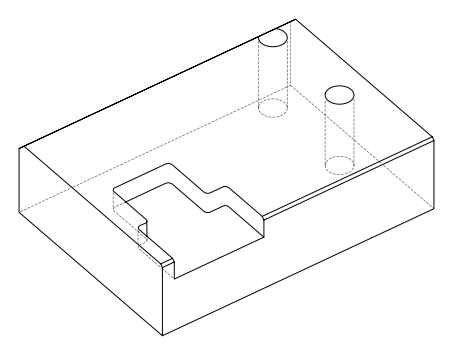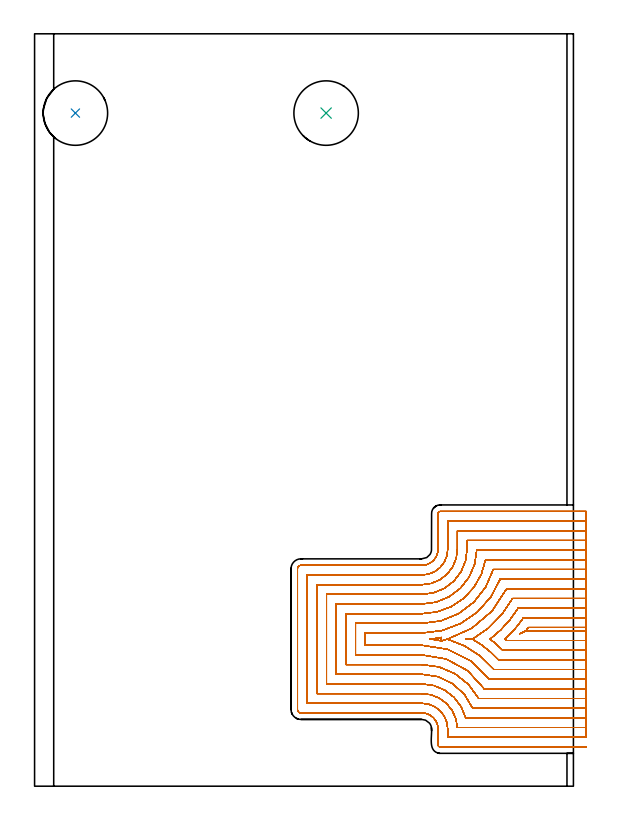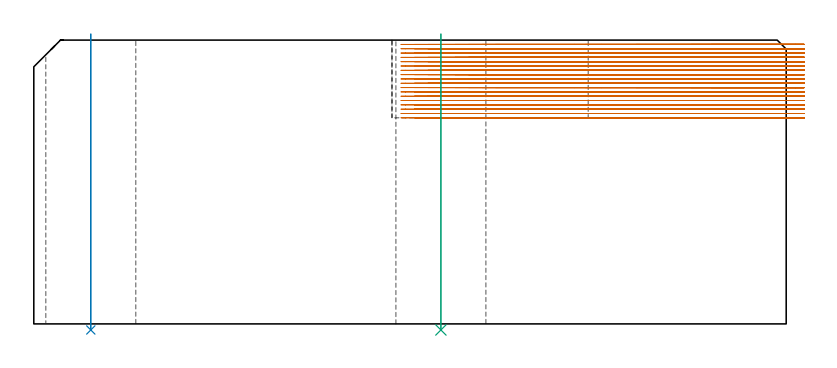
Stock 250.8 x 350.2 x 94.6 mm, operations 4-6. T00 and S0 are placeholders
(PLAN: 6 operations, 2 tool changes, 171.7 min)
(1 AREA_MILL | FG_CHAMFER_SURFACE | UGT0205_001 | 0.38 min | 79 mm3)
(2 AREA_MILL_1 | FG_CHAMFER_SURFACE_1 | UGT0205_001 | 3.65 min | 998 mm3)
(3 AREA_MILL_2 | FG_CHAMFER_SURFACE_2 | UGT0205_001 | 11.25 min | 13883 mm3)
(4 MILL_OPEN_POCKET | POCKET_OPEN | NXT0201_008 | Follow Part, ap 1.5, ae 75% | 155.68 min | 324016 mm3)
(5 INDEXABLE_INSERT_DRILL_THROUGH_HOLE_FROM_SOLID | STEP1HOLE | NXT0302_031 | 0.4 min | 66669 mm3)
(6 INDEXABLE_INSERT_DRILL_THROUGH_HOLE_FROM_SOLID_1 | STEP1HOLE_1 | NXT0302_031 | 0.4 min | 66828 mm3)
(TOOL UGT0205_001 | Chamfer Mill 20 x 3 x 45 deg. | D20 FL50 Z2)
(TOOL NXT0201_008 | ENDMILL 6mm [2P460-0600-NA 1630] | D6 FL26 Z6)
(TOOL NXT0302_031 | Index. Insert Drill 30mm [880-D3000L32-05] | D30 PA176 FL150 Z2)
(OP 4 MILL_OPEN_POCKET)
G17 G21 G94 G90
T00 M6
G54
G17 G0 G90 X256.8 Y73.9 S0 M3
G43 Z104.6 H1
Z93.161
G94 G1 X253.8 F250.
X229.871 F500.
G2 X228.655 Y72.3 R61.5
G1 X225.786 Y70.946
X228.655 Y72.3
X253.8
X256.8 F250.
Y78.4
X253.8
X227.538 F500.
G2 X218.999 Y68.45 R57.
X219.69 Y67.8 R57.
G1 X253.8
X256.8 F250.
Y82.9
X253.8
X225.083 F500.
G2 X211.999 Y68.45 R52.5
X217.841 Y63.3 R52.5
G1 X253.8
X256.8 F250.
Y87.4
X253.8
X222.485 F500.
G2 X203.807 Y68.45 R48.
G1 X200.728
X203.807
G2 X215.897 Y58.8 R48.
G1 X253.8
X256.8 F250.
Y91.9
X253.8
X219.717 F500.
G2 X192.167 Y68.45 R43.5
G1 X189.282 Y67.628
G3 X183.846 Y68.45 R42.
X189.282 Y69.272 R42.
X189.282 Y67.628 R3.
G1 X192.167 Y68.45
G2 X213.84 Y54.3 R43.5
G1 X253.8
X256.8 F250.
Y96.4
X253.8
X216.739 F500.
G2 X180.3 Y71.3 R39.
G1 X153.9
Y65.6
X180.3
G2 X211.649 Y49.8 R39.
G1 X253.8
X256.8 F250.
Y100.9
X253.8
X213.495 F500.
G2 X180.3 Y75.8 R34.5
G1 X149.4
Y61.1
X180.3
G2 X209.292 Y45.3 R34.5
G1 X253.8
X256.8 F250.
Y105.4
X253.8
X209.897 F500.
G2 X180.3 Y80.3 R30.
G1 X144.9
Y56.6
X180.3
G2 X206.727 Y40.8 R30.
G1 X253.8
X256.8 F250.
Y109.9
X253.8
X205.797 F500.
G2 X180.3 Y84.8 R25.5
G1 X140.4
Y52.1
X180.3
G2 X203.883 Y36.3 R25.5
G1 X253.8
X256.8 F250.
Y114.4
X253.8
X201.3 F500.
Y110.3
G2 X180.3 Y89.3 R21.
G1 X135.9
Y47.6
X180.3
G2 X200.646 Y31.8 R21.
G1 X253.8
X256.8 F250.
Y118.9
X253.8
X196.8 F500.
Y110.3
G2 X180.3 Y93.8 R16.5
G1 X131.4
Y43.1
X180.3
G2 X196.785 Y27.3 R16.5
G1 X253.8
X256.8 F250.
Y123.4
X253.8
X192.3 F500.
Y110.3
G2 X180.3 Y98.3 R12.
G1 X126.9
Y38.6
X180.3
G2 X192.3 Y26.6 R12.
G1 Y22.8
X253.8
X256.8 F250.
Y127.9
X253.8
X188.7 F500.
G3 X187.8 Y127. R0.9
G1 Y110.3
G2 X180.3 Y102.8 R7.5
G1 X123.9
G3 X122.4 Y101.3 R1.5
G1 Y35.6
G3 X123.9 Y34.1 R1.5
G1 X180.3
G2 X187.8 Y26.6 R7.5
G1 Y19.2
G3 X188.7 Y18.3 R0.9
G1 X253.8
X256.8 F250.
G0 Y73.9 Z91.722
G1 X253.8
X229.871 F500.
G2 X228.655 Y72.3 R61.5
G1 X225.786 Y70.946
X228.655 Y72.3
X253.8
X256.8 F250.
Y78.4
X253.8
X227.538 F500.
G2 X218.999 Y68.45 R57.
X219.69 Y67.8 R57.
G1 X253.8
X256.8 F250.
Y82.9
X253.8
X225.083 F500.
G2 X211.999 Y68.45 R52.5
X217.841 Y63.3 R52.5
G1 X253.8
X256.8 F250.
Y87.4
X253.8
X222.485 F500.
G2 X203.807 Y68.45 R48.
G1 X200.728
X203.807
G2 X215.897 Y58.8 R48.
G1 X253.8
X256.8 F250.
Y91.9
X253.8
X219.717 F500.
G2 X192.167 Y68.45 R43.5
G1 X189.282 Y67.628
G3 X183.846 Y68.45 R42.
X189.282 Y69.272 R42.
X189.282 Y67.628 R3.
G1 X192.167 Y68.45
G2 X213.84 Y54.3 R43.5
G1 X253.8
X256.8 F250.
Y96.4
X253.8
X216.739 F500.
G2 X180.3 Y71.3 R39.
G1 X153.9
Y65.6
X180.3
G2 X211.649 Y49.8 R39.
G1 X253.8
X256.8 F250.
Y100.9
X253.8
X213.495 F500.
G2 X180.3 Y75.8 R34.5
G1 X149.4
Y61.1
X180.3
G2 X209.292 Y45.3 R34.5
G1 X253.8
X256.8 F250.
Y105.4
X253.8
X209.897 F500.
G2 X180.3 Y80.3 R30.
G1 X144.9
Y56.6
X180.3
G2 X206.727 Y40.8 R30.
G1 X253.8
X256.8 F250.
Y109.9
X253.8
X205.797 F500.
G2 X180.3 Y84.8 R25.5
G1 X140.4
Y52.1
X180.3
G2 X203.883 Y36.3 R25.5
G1 X253.8
X256.8 F250.
Y114.4
X253.8
X201.3 F500.
Y110.3
G2 X180.3 Y89.3 R21.
G1 X135.9
Y47.6
X180.3
G2 X200.646 Y31.8 R21.
G1 X253.8
X256.8 F250.
Y118.9
X253.8
X196.8 F500.
Y110.3
G2 X180.3 Y93.8 R16.5
G1 X131.4
Y43.1
X180.3
G2 X196.785 Y27.3 R16.5
G1 X253.8
X256.8 F250.
Y123.4
X253.8
X192.3 F500.
Y110.3
G2 X180.3 Y98.3 R12.
G1 X126.9
Y38.6
X180.3
G2 X192.3 Y26.6 R12.
G1 Y22.8
X253.8
X256.8 F250.
Y127.9
X253.8
X188.7 F500.
G3 X187.8 Y127. R0.9
G1 Y110.3
G2 X180.3 Y102.8 R7.5
G1 X123.9
G3 X122.4 Y101.3 R1.5
G1 Y35.6
G3 X123.9 Y34.1 R1.5
G1 X180.3
G2 X187.8 Y26.6 R7.5
G1 Y19.2
G3 X188.7 Y18.3 R0.9
G1 X253.8
X256.8 F250.
G0 Y73.9 Z90.283
G1 X253.8
X229.871 F500.
G2 X228.655 Y72.3 R61.5
G1 X225.786 Y70.946
X228.655 Y72.3
X253.8
X256.8 F250.
Y78.4
X253.8
X227.538 F500.
G2 X218.999 Y68.45 R57.
X219.69 Y67.8 R57.
G1 X253.8
X256.8 F250.
Y82.9
X253.8
X225.083 F500.
G2 X211.999 Y68.45 R52.5
X217.841 Y63.3 R52.5
G1 X253.8
X256.8 F250.
Y87.4
X253.8
X222.485 F500.
G2 X203.807 Y68.45 R48.
G1 X200.728
X203.807
G2 X215.897 Y58.8 R48.
G1 X253.8
X256.8 F250.
Y91.9
X253.8
X219.717 F500.
G2 X192.167 Y68.45 R43.5
G1 X189.282 Y67.628
G3 X183.846 Y68.45 R42.
X189.282 Y69.272 R42.
X189.282 Y67.628 R3.
G1 X192.167 Y68.45
G2 X213.84 Y54.3 R43.5
G1 X253.8
X256.8 F250.
Y96.4
X253.8
X216.739 F500.
G2 X180.3 Y71.3 R39.
G1 X153.9
Y65.6
X180.3
G2 X211.649 Y49.8 R39.
G1 X253.8
X256.8 F250.
Y100.9
X253.8
X213.495 F500.
G2 X180.3 Y75.8 R34.5
G1 X149.4
Y61.1
X180.3
G2 X209.292 Y45.3 R34.5
G1 X253.8
X256.8 F250.
Y105.4
X253.8
X209.897 F500.
G2 X180.3 Y80.3 R30.
G1 X144.9
Y56.6
X180.3
G2 X206.727 Y40.8 R30.
G1 X253.8
X256.8 F250.
Y109.9
X253.8
X205.797 F500.
G2 X180.3 Y84.8 R25.5
G1 X140.4
Y52.1
X180.3
G2 X203.883 Y36.3 R25.5
G1 X253.8
X256.8 F250.
Y114.4
X253.8
X201.3 F500.
Y110.3
G2 X180.3 Y89.3 R21.
G1 X135.9
Y47.6
X180.3
G2 X200.646 Y31.8 R21.
G1 X253.8
X256.8 F250.
Y118.9
X253.8
X196.8 F500.
Y110.3
G2 X180.3 Y93.8 R16.5
G1 X131.4
Y43.1
X180.3
G2 X196.785 Y27.3 R16.5
G1 X253.8
X256.8 F250.
Y123.4
X253.8
X192.3 F500.
Y110.3
G2 X180.3 Y98.3 R12.
G1 X126.9
Y38.6
X180.3
G2 X192.3 Y26.6 R12.
G1 Y22.8
X253.8
X256.8 F250.
Y127.9
X253.8
X188.7 F500.
G3 X187.8 Y127. R0.9
G1 Y110.3
G2 X180.3 Y102.8 R7.5
G1 X123.9
G3 X122.4 Y101.3 R1.5
G1 Y35.6
G3 X123.9 Y34.1 R1.5
G1 X180.3
G2 X187.8 Y26.6 R7.5
G1 Y19.2
G3 X188.7 Y18.3 R0.9
G1 X253.8
X256.8 F250.
G0 Y73.9 Z88.844
G1 X253.8
X229.871 F500.
G2 X228.655 Y72.3 R61.5
G1 X225.786 Y70.946
X228.655 Y72.3
X253.8
X256.8 F250.
Y78.4
X253.8
X227.538 F500.
G2 X218.999 Y68.45 R57.
X219.69 Y67.8 R57.
G1 X253.8
X256.8 F250.
Y82.9
X253.8
X225.083 F500.
G2 X211.999 Y68.45 R52.5
X217.841 Y63.3 R52.5
G1 X253.8
X256.8 F250.
Y87.4
X253.8
X222.485 F500.
G2 X203.807 Y68.45 R48.
G1 X200.728
X203.807
G2 X215.897 Y58.8 R48.
G1 X253.8
X256.8 F250.
Y91.9
X253.8
X219.717 F500.
G2 X192.167 Y68.45 R43.5
G1 X189.282 Y67.628
G3 X183.846 Y68.45 R42.
X189.282 Y69.272 R42.
X189.282 Y67.628 R3.
G1 X192.167 Y68.45
G2 X213.84 Y54.3 R43.5
G1 X253.8
X256.8 F250.
Y96.4
X253.8
X216.739 F500.
G2 X180.3 Y71.3 R39.
G1 X153.9
Y65.6
X180.3
G2 X211.649 Y49.8 R39.
G1 X253.8
X256.8 F250.
Y100.9
X253.8
X213.495 F500.
G2 X180.3 Y75.8 R34.5
G1 X149.4
Y61.1
X180.3
G2 X209.292 Y45.3 R34.5
G1 X253.8
X256.8 F250.
Y105.4
X253.8
X209.897 F500.
G2 X180.3 Y80.3 R30.
G1 X144.9
Y56.6
X180.3
G2 X206.727 Y40.8 R30.
G1 X253.8
X256.8 F250.
Y109.9
X253.8
X205.797 F500.
G2 X180.3 Y84.8 R25.5
G1 X140.4
Y52.1
X180.3
G2 X203.883 Y36.3 R25.5
G1 X253.8
X256.8 F250.
Y114.4
X253.8
X201.3 F500.
Y110.3
G2 X180.3 Y89.3 R21.
G1 X135.9
Y47.6
X180.3
G2 X200.646 Y31.8 R21.
G1 X253.8
X256.8 F250.
Y118.9
X253.8
X196.8 F500.
Y110.3
G2 X180.3 Y93.8 R16.5
G1 X131.4
Y43.1
X180.3
G2 X196.785 Y27.3 R16.5
G1 X253.8
X256.8 F250.
Y123.4
X253.8
X192.3 F500.
Y110.3
G2 X180.3 Y98.3 R12.
G1 X126.9
Y38.6
X180.3
G2 X192.3 Y26.6 R12.
G1 Y22.8
X253.8
X256.8 F250.
Y127.9
X253.8
X188.7 F500.
G3 X187.8 Y127. R0.9
G1 Y110.3
G2 X180.3 Y102.8 R7.5
G1 X123.9
G3 X122.4 Y101.3 R1.5
G1 Y35.6
G3 X123.9 Y34.1 R1.5
G1 X180.3
G2 X187.8 Y26.6 R7.5
G1 Y19.2
G3 X188.7 Y18.3 R0.9
G1 X253.8
X256.8 F250.
G0 Y73.9 Z87.405
G1 X253.8
X229.871 F500.
G2 X228.655 Y72.3 R61.5
G1 X225.786 Y70.946
X228.655 Y72.3
X253.8
X256.8 F250.
Y78.4
X253.8
X227.538 F500.
G2 X218.999 Y68.45 R57.
X219.69 Y67.8 R57.
G1 X253.8
X256.8 F250.
Y82.9
X253.8
X225.083 F500.
G2 X211.999 Y68.45 R52.5
X217.841 Y63.3 R52.5
G1 X253.8
X256.8 F250.
Y87.4
X253.8
X222.485 F500.
G2 X203.807 Y68.45 R48.
G1 X200.728
X203.807
G2 X215.897 Y58.8 R48.
G1 X253.8
X256.8 F250.
Y91.9
X253.8
X219.717 F500.
G2 X192.167 Y68.45 R43.5
G1 X189.282 Y67.628
G3 X183.846 Y68.45 R42.
X189.282 Y69.272 R42.
X189.282 Y67.628 R3.
G1 X192.167 Y68.45
G2 X213.84 Y54.3 R43.5
G1 X253.8
X256.8 F250.
Y96.4
X253.8
X216.739 F500.
G2 X180.3 Y71.3 R39.
G1 X153.9
Y65.6
X180.3
G2 X211.649 Y49.8 R39.
G1 X253.8
X256.8 F250.
Y100.9
X253.8
X213.495 F500.
G2 X180.3 Y75.8 R34.5
G1 X149.4
Y61.1
X180.3
G2 X209.292 Y45.3 R34.5
G1 X253.8
X256.8 F250.
Y105.4
X253.8
X209.897 F500.
G2 X180.3 Y80.3 R30.
G1 X144.9
Y56.6
X180.3
G2 X206.727 Y40.8 R30.
G1 X253.8
X256.8 F250.
Y109.9
X253.8
X205.797 F500.
G2 X180.3 Y84.8 R25.5
G1 X140.4
Y52.1
X180.3
G2 X203.883 Y36.3 R25.5
G1 X253.8
X256.8 F250.
Y114.4
X253.8
X201.3 F500.
Y110.3
G2 X180.3 Y89.3 R21.
G1 X135.9
Y47.6
X180.3
G2 X200.646 Y31.8 R21.
G1 X253.8
X256.8 F250.
Y118.9
X253.8
X196.8 F500.
Y110.3
G2 X180.3 Y93.8 R16.5
G1 X131.4
Y43.1
X180.3
G2 X196.785 Y27.3 R16.5
G1 X253.8
X256.8 F250.
Y123.4
X253.8
X192.3 F500.
Y110.3
G2 X180.3 Y98.3 R12.
G1 X126.9
Y38.6
X180.3
G2 X192.3 Y26.6 R12.
G1 Y22.8
X253.8
X256.8 F250.
Y127.9
X253.8
X188.7 F500.
G3 X187.8 Y127. R0.9
G1 Y110.3
G2 X180.3 Y102.8 R7.5
G1 X123.9
G3 X122.4 Y101.3 R1.5
G1 Y35.6
G3 X123.9 Y34.1 R1.5
G1 X180.3
G2 X187.8 Y26.6 R7.5
G1 Y19.2
G3 X188.7 Y18.3 R0.9
G1 X253.8
X256.8 F250.
G0 Y73.9 Z85.967
G1 X253.8
X229.871 F500.
G2 X228.655 Y72.3 R61.5
G1 X225.786 Y70.946
X228.655 Y72.3
X253.8
X256.8 F250.
Y78.4
X253.8
X227.538 F500.
G2 X218.999 Y68.45 R57.
X219.69 Y67.8 R57.
G1 X253.8
X256.8 F250.
Y82.9
X253.8
X225.083 F500.
G2 X211.999 Y68.45 R52.5
X217.841 Y63.3 R52.5
G1 X253.8
X256.8 F250.
Y87.4
X253.8
X222.485 F500.
G2 X203.807 Y68.45 R48.
G1 X200.728
X203.807
G2 X215.897 Y58.8 R48.
G1 X253.8
X256.8 F250.
Y91.9
X253.8
X219.717 F500.
G2 X192.167 Y68.45 R43.5
G1 X189.282 Y67.628
G3 X183.846 Y68.45 R42.
X189.282 Y69.272 R42.
X189.282 Y67.628 R3.
G1 X192.167 Y68.45
G2 X213.84 Y54.3 R43.5
G1 X253.8
X256.8 F250.
Y96.4
X253.8
X216.739 F500.
G2 X180.3 Y71.3 R39.
G1 X153.9
Y65.6
X180.3
G2 X211.649 Y49.8 R39.
G1 X253.8
X256.8 F250.
Y100.9
X253.8
X213.495 F500.
G2 X180.3 Y75.8 R34.5
G1 X149.4
Y61.1
X180.3
G2 X209.292 Y45.3 R34.5
G1 X253.8
X256.8 F250.
Y105.4
X253.8
X209.897 F500.
G2 X180.3 Y80.3 R30.
G1 X144.9
Y56.6
X180.3
G2 X206.727 Y40.8 R30.
G1 X253.8
X256.8 F250.
Y109.9
X253.8
X205.797 F500.
G2 X180.3 Y84.8 R25.5
G1 X140.4
Y52.1
X180.3
G2 X203.883 Y36.3 R25.5
G1 X253.8
X256.8 F250.
Y114.4
X253.8
X201.3 F500.
Y110.3
G2 X180.3 Y89.3 R21.
G1 X135.9
Y47.6
X180.3
G2 X200.646 Y31.8 R21.
G1 X253.8
X256.8 F250.
Y118.9
X253.8
X196.8 F500.
Y110.3
G2 X180.3 Y93.8 R16.5
G1 X131.4
Y43.1
X180.3
G2 X196.785 Y27.3 R16.5
G1 X253.8
X256.8 F250.
Y123.4
X253.8
X192.3 F500.
Y110.3
G2 X180.3 Y98.3 R12.
G1 X126.9
Y38.6
X180.3
G2 X192.3 Y26.6 R12.
G1 Y22.8
X253.8
X256.8 F250.
Y127.9
X253.8
X188.7 F500.
G3 X187.8 Y127. R0.9
G1 Y110.3
G2 X180.3 Y102.8 R7.5
G1 X123.9
G3 X122.4 Y101.3 R1.5
G1 Y35.6
G3 X123.9 Y34.1 R1.5
G1 X180.3
G2 X187.8 Y26.6 R7.5
G1 Y19.2
G3 X188.7 Y18.3 R0.9
G1 X253.8
X256.8 F250.
G0 Y73.9 Z84.528
G1 X253.8
X229.871 F500.
G2 X228.655 Y72.3 R61.5
G1 X225.786 Y70.946
X228.655 Y72.3
X253.8
X256.8 F250.
Y78.4
X253.8
X227.538 F500.
G2 X218.999 Y68.45 R57.
X219.69 Y67.8 R57.
G1 X253.8
X256.8 F250.
Y82.9
X253.8
X225.083 F500.
G2 X211.999 Y68.45 R52.5
X217.841 Y63.3 R52.5
G1 X253.8
X256.8 F250.
Y87.4
X253.8
X222.485 F500.
G2 X203.807 Y68.45 R48.
G1 X200.728
X203.807
G2 X215.897 Y58.8 R48.
G1 X253.8
X256.8 F250.
Y91.9
X253.8
X219.717 F500.
G2 X192.167 Y68.45 R43.5
G1 X189.282 Y67.628
G3 X183.846 Y68.45 R42.
X189.282 Y69.272 R42.
X189.282 Y67.628 R3.
G1 X192.167 Y68.45
G2 X213.84 Y54.3 R43.5
G1 X253.8
X256.8 F250.
Y96.4
X253.8
X216.739 F500.
G2 X180.3 Y71.3 R39.
G1 X153.9
Y65.6
X180.3
G2 X211.649 Y49.8 R39.
G1 X253.8
X256.8 F250.
Y100.9
X253.8
X213.495 F500.
G2 X180.3 Y75.8 R34.5
G1 X149.4
Y61.1
X180.3
G2 X209.292 Y45.3 R34.5
G1 X253.8
X256.8 F250.
Y105.4
X253.8
X209.897 F500.
G2 X180.3 Y80.3 R30.
G1 X144.9
Y56.6
X180.3
G2 X206.727 Y40.8 R30.
G1 X253.8
X256.8 F250.
Y109.9
X253.8
X205.797 F500.
G2 X180.3 Y84.8 R25.5
G1 X140.4
Y52.1
X180.3
G2 X203.883 Y36.3 R25.5
G1 X253.8
X256.8 F250.
Y114.4
X253.8
X201.3 F500.
Y110.3
G2 X180.3 Y89.3 R21.
G1 X135.9
Y47.6
X180.3
G2 X200.646 Y31.8 R21.
G1 X253.8
X256.8 F250.
Y118.9
X253.8
X196.8 F500.
Y110.3
G2 X180.3 Y93.8 R16.5
G1 X131.4
Y43.1
X180.3
G2 X196.785 Y27.3 R16.5
G1 X253.8
X256.8 F250.
Y123.4
X253.8
X192.3 F500.
Y110.3
G2 X180.3 Y98.3 R12.
G1 X126.9
Y38.6
X180.3
G2 X192.3 Y26.6 R12.
G1 Y22.8
X253.8
X256.8 F250.
Y127.9
X253.8
X188.7 F500.
G3 X187.8 Y127. R0.9
G1 Y110.3
G2 X180.3 Y102.8 R7.5
G1 X123.9
G3 X122.4 Y101.3 R1.5
G1 Y35.6
G3 X123.9 Y34.1 R1.5
G1 X180.3
G2 X187.8 Y26.6 R7.5
G1 Y19.2
G3 X188.7 Y18.3 R0.9
G1 X253.8
X256.8 F250.
G0 Y73.9 Z83.089
G1 X253.8
X229.871 F500.
G2 X228.655 Y72.3 R61.5
G1 X225.786 Y70.946
X228.655 Y72.3
X253.8
X256.8 F250.
Y78.4
X253.8
X227.538 F500.
G2 X218.999 Y68.45 R57.
X219.69 Y67.8 R57.
G1 X253.8
X256.8 F250.
Y82.9
X253.8
X225.083 F500.
G2 X211.999 Y68.45 R52.5
X217.841 Y63.3 R52.5
G1 X253.8
X256.8 F250.
Y87.4
X253.8
X222.485 F500.
G2 X203.807 Y68.45 R48.
G1 X200.728
X203.807
G2 X215.897 Y58.8 R48.
G1 X253.8
X256.8 F250.
Y91.9
X253.8
X219.717 F500.
G2 X192.167 Y68.45 R43.5
G1 X189.282 Y67.628
G3 X183.846 Y68.45 R42.
X189.282 Y69.272 R42.
X189.282 Y67.628 R3.
G1 X192.167 Y68.45
G2 X213.84 Y54.3 R43.5
G1 X253.8
X256.8 F250.
Y96.4
X253.8
X216.739 F500.
G2 X180.3 Y71.3 R39.
G1 X153.9
Y65.6
X180.3
G2 X211.649 Y49.8 R39.
G1 X253.8
X256.8 F250.
Y100.9
X253.8
X213.495 F500.
G2 X180.3 Y75.8 R34.5
G1 X149.4
Y61.1
X180.3
G2 X209.292 Y45.3 R34.5
G1 X253.8
X256.8 F250.
Y105.4
X253.8
X209.897 F500.
G2 X180.3 Y80.3 R30.
G1 X144.9
Y56.6
X180.3
G2 X206.727 Y40.8 R30.
G1 X253.8
X256.8 F250.
Y109.9
X253.8
X205.797 F500.
G2 X180.3 Y84.8 R25.5
G1 X140.4
Y52.1
X180.3
G2 X203.883 Y36.3 R25.5
G1 X253.8
X256.8 F250.
Y114.4
X253.8
X201.3 F500.
Y110.3
G2 X180.3 Y89.3 R21.
G1 X135.9
Y47.6
X180.3
G2 X200.646 Y31.8 R21.
G1 X253.8
X256.8 F250.
Y118.9
X253.8
X196.8 F500.
Y110.3
G2 X180.3 Y93.8 R16.5
G1 X131.4
Y43.1
X180.3
G2 X196.785 Y27.3 R16.5
G1 X253.8
X256.8 F250.
Y123.4
X253.8
X192.3 F500.
Y110.3
G2 X180.3 Y98.3 R12.
G1 X126.9
Y38.6
X180.3
G2 X192.3 Y26.6 R12.
G1 Y22.8
X253.8
X256.8 F250.
Y127.9
X253.8
X188.7 F500.
G3 X187.8 Y127. R0.9
G1 Y110.3
G2 X180.3 Y102.8 R7.5
G1 X123.9
G3 X122.4 Y101.3 R1.5
G1 Y35.6
G3 X123.9 Y34.1 R1.5
G1 X180.3
G2 X187.8 Y26.6 R7.5
G1 Y19.2
G3 X188.7 Y18.3 R0.9
G1 X253.8
X256.8 F250.
G0 Y73.9 Z81.65
G1 X253.8
X229.871 F500.
G2 X228.655 Y72.3 R61.5
G1 X225.786 Y70.946
X228.655 Y72.3
X253.8
X256.8 F250.
Y78.4
X253.8
X227.538 F500.
G2 X218.999 Y68.45 R57.
X219.69 Y67.8 R57.
G1 X253.8
X256.8 F250.
Y82.9
X253.8
X225.083 F500.
G2 X211.999 Y68.45 R52.5
X217.841 Y63.3 R52.5
G1 X253.8
X256.8 F250.
Y87.4
X253.8
X222.485 F500.
G2 X203.807 Y68.45 R48.
G1 X200.728
X203.807
G2 X215.897 Y58.8 R48.
G1 X253.8
X256.8 F250.
Y91.9
X253.8
X219.717 F500.
G2 X192.167 Y68.45 R43.5
G1 X189.282 Y67.628
G3 X183.846 Y68.45 R42.
X189.282 Y69.272 R42.
X189.282 Y67.628 R3.
G1 X192.167 Y68.45
G2 X213.84 Y54.3 R43.5
G1 X253.8
X256.8 F250.
Y96.4
X253.8
X216.739 F500.
G2 X180.3 Y71.3 R39.
G1 X153.9
Y65.6
X180.3
G2 X211.649 Y49.8 R39.
G1 X253.8
X256.8 F250.
Y100.9
X253.8
X213.495 F500.
G2 X180.3 Y75.8 R34.5
G1 X149.4
Y61.1
X180.3
G2 X209.292 Y45.3 R34.5
G1 X253.8
X256.8 F250.
Y105.4
X253.8
X209.897 F500.
G2 X180.3 Y80.3 R30.
G1 X144.9
Y56.6
X180.3
G2 X206.727 Y40.8 R30.
G1 X253.8
X256.8 F250.
Y109.9
X253.8
X205.797 F500.
G2 X180.3 Y84.8 R25.5
G1 X140.4
Y52.1
X180.3
G2 X203.883 Y36.3 R25.5
G1 X253.8
X256.8 F250.
Y114.4
X253.8
X201.3 F500.
Y110.3
G2 X180.3 Y89.3 R21.
G1 X135.9
Y47.6
X180.3
G2 X200.646 Y31.8 R21.
G1 X253.8
X256.8 F250.
Y118.9
X253.8
X196.8 F500.
Y110.3
G2 X180.3 Y93.8 R16.5
G1 X131.4
Y43.1
X180.3
G2 X196.785 Y27.3 R16.5
G1 X253.8
X256.8 F250.
Y123.4
X253.8
X192.3 F500.
Y110.3
G2 X180.3 Y98.3 R12.
G1 X126.9
Y38.6
X180.3
G2 X192.3 Y26.6 R12.
G1 Y22.8
X253.8
X256.8 F250.
Y127.9
X253.8
X188.7 F500.
G3 X187.8 Y127. R0.9
G1 Y110.3
G2 X180.3 Y102.8 R7.5
G1 X123.9
G3 X122.4 Y101.3 R1.5
G1 Y35.6
G3 X123.9 Y34.1 R1.5
G1 X180.3
G2 X187.8 Y26.6 R7.5
G1 Y19.2
G3 X188.7 Y18.3 R0.9
G1 X253.8
X256.8 F250.
G0 Y73.9 Z80.211
G1 X253.8
X229.871 F500.
G2 X228.655 Y72.3 R61.5
G1 X225.786 Y70.946
X228.655 Y72.3
X253.8
X256.8 F250.
Y78.4
X253.8
X227.538 F500.
G2 X218.999 Y68.45 R57.
X219.69 Y67.8 R57.
G1 X253.8
X256.8 F250.
Y82.9
X253.8
X225.083 F500.
G2 X211.999 Y68.45 R52.5
X217.841 Y63.3 R52.5
G1 X253.8
X256.8 F250.
Y87.4
X253.8
X222.485 F500.
G2 X203.807 Y68.45 R48.
G1 X200.728
X203.807
G2 X215.897 Y58.8 R48.
G1 X253.8
X256.8 F250.
Y91.9
X253.8
X219.717 F500.
G2 X192.167 Y68.45 R43.5
G1 X189.282 Y67.628
G3 X183.846 Y68.45 R42.
X189.282 Y69.272 R42.
X189.282 Y67.628 R3.
G1 X192.167 Y68.45
G2 X213.84 Y54.3 R43.5
G1 X253.8
X256.8 F250.
Y96.4
X253.8
X216.739 F500.
G2 X180.3 Y71.3 R39.
G1 X153.9
Y65.6
X180.3
G2 X211.649 Y49.8 R39.
G1 X253.8
X256.8 F250.
Y100.9
X253.8
X213.495 F500.
G2 X180.3 Y75.8 R34.5
G1 X149.4
Y61.1
X180.3
G2 X209.292 Y45.3 R34.5
G1 X253.8
X256.8 F250.
Y105.4
X253.8
X209.897 F500.
G2 X180.3 Y80.3 R30.
G1 X144.9
Y56.6
X180.3
G2 X206.727 Y40.8 R30.
G1 X253.8
X256.8 F250.
Y109.9
X253.8
X205.797 F500.
G2 X180.3 Y84.8 R25.5
G1 X140.4
Y52.1
X180.3
G2 X203.883 Y36.3 R25.5
G1 X253.8
X256.8 F250.
Y114.4
X253.8
X201.3 F500.
Y110.3
G2 X180.3 Y89.3 R21.
G1 X135.9
Y47.6
X180.3
G2 X200.646 Y31.8 R21.
G1 X253.8
X256.8 F250.
Y118.9
X253.8
X196.8 F500.
Y110.3
G2 X180.3 Y93.8 R16.5
G1 X131.4
Y43.1
X180.3
G2 X196.785 Y27.3 R16.5
G1 X253.8
X256.8 F250.
Y123.4
X253.8
X192.3 F500.
Y110.3
G2 X180.3 Y98.3 R12.
G1 X126.9
Y38.6
X180.3
G2 X192.3 Y26.6 R12.
G1 Y22.8
X253.8
X256.8 F250.
Y127.9
X253.8
X188.7 F500.
G3 X187.8 Y127. R0.9
G1 Y110.3
G2 X180.3 Y102.8 R7.5
G1 X123.9
G3 X122.4 Y101.3 R1.5
G1 Y35.6
G3 X123.9 Y34.1 R1.5
G1 X180.3
G2 X187.8 Y26.6 R7.5
G1 Y19.2
G3 X188.7 Y18.3 R0.9
G1 X253.8
X256.8 F250.
G0 Y73.9 Z78.772
G1 X253.8
X229.871 F500.
G2 X228.655 Y72.3 R61.5
G1 X225.786 Y70.946
X228.655 Y72.3
X253.8
X256.8 F250.
Y78.4
X253.8
X227.538 F500.
G2 X218.999 Y68.45 R57.
X219.69 Y67.8 R57.
G1 X253.8
X256.8 F250.
Y82.9
X253.8
X225.083 F500.
G2 X211.999 Y68.45 R52.5
X217.841 Y63.3 R52.5
G1 X253.8
X256.8 F250.
Y87.4
X253.8
X222.485 F500.
G2 X203.807 Y68.45 R48.
G1 X200.728
X203.807
G2 X215.897 Y58.8 R48.
G1 X253.8
X256.8 F250.
Y91.9
X253.8
X219.717 F500.
G2 X192.167 Y68.45 R43.5
G1 X189.282 Y67.628
G3 X183.846 Y68.45 R42.
X189.282 Y69.272 R42.
X189.282 Y67.628 R3.
G1 X192.167 Y68.45
G2 X213.84 Y54.3 R43.5
G1 X253.8
X256.8 F250.
Y96.4
X253.8
X216.739 F500.
G2 X180.3 Y71.3 R39.
G1 X153.9
Y65.6
X180.3
G2 X211.649 Y49.8 R39.
G1 X253.8
X256.8 F250.
Y100.9
X253.8
X213.495 F500.
G2 X180.3 Y75.8 R34.5
G1 X149.4
Y61.1
X180.3
G2 X209.292 Y45.3 R34.5
G1 X253.8
X256.8 F250.
Y105.4
X253.8
X209.897 F500.
G2 X180.3 Y80.3 R30.
G1 X144.9
Y56.6
X180.3
G2 X206.727 Y40.8 R30.
G1 X253.8
X256.8 F250.
Y109.9
X253.8
X205.797 F500.
G2 X180.3 Y84.8 R25.5
G1 X140.4
Y52.1
X180.3
G2 X203.883 Y36.3 R25.5
G1 X253.8
X256.8 F250.
Y114.4
X253.8
X201.3 F500.
Y110.3
G2 X180.3 Y89.3 R21.
G1 X135.9
Y47.6
X180.3
G2 X200.646 Y31.8 R21.
G1 X253.8
X256.8 F250.
Y118.9
X253.8
X196.8 F500.
Y110.3
G2 X180.3 Y93.8 R16.5
G1 X131.4
Y43.1
X180.3
G2 X196.785 Y27.3 R16.5
G1 X253.8
X256.8 F250.
Y123.4
X253.8
X192.3 F500.
Y110.3
G2 X180.3 Y98.3 R12.
G1 X126.9
Y38.6
X180.3
G2 X192.3 Y26.6 R12.
G1 Y22.8
X253.8
X256.8 F250.
Y127.9
X253.8
X188.7 F500.
G3 X187.8 Y127. R0.9
G1 Y110.3
G2 X180.3 Y102.8 R7.5
G1 X123.9
G3 X122.4 Y101.3 R1.5
G1 Y35.6
G3 X123.9 Y34.1 R1.5
G1 X180.3
G2 X187.8 Y26.6 R7.5
G1 Y19.2
G3 X188.7 Y18.3 R0.9
G1 X253.8
X256.8 F250.
G0 Y73.9 Z77.333
G1 X253.8
X229.871 F500.
G2 X228.655 Y72.3 R61.5
G1 X225.786 Y70.946
X228.655 Y72.3
X253.8
X256.8 F250.
Y78.4
X253.8
X227.538 F500.
G2 X218.999 Y68.45 R57.
X219.69 Y67.8 R57.
G1 X253.8
X256.8 F250.
Y82.9
X253.8
X225.083 F500.
G2 X211.999 Y68.45 R52.5
X217.841 Y63.3 R52.5
G1 X253.8
X256.8 F250.
Y87.4
X253.8
X222.485 F500.
G2 X203.807 Y68.45 R48.
G1 X200.728
X203.807
G2 X215.897 Y58.8 R48.
G1 X253.8
X256.8 F250.
Y91.9
X253.8
X219.717 F500.
G2 X192.167 Y68.45 R43.5
G1 X189.282 Y67.628
G3 X183.846 Y68.45 R42.
X189.282 Y69.272 R42.
X189.282 Y67.628 R3.
G1 X192.167 Y68.45
G2 X213.84 Y54.3 R43.5
G1 X253.8
X256.8 F250.
Y96.4
X253.8
X216.739 F500.
G2 X180.3 Y71.3 R39.
G1 X153.9
Y65.6
X180.3
G2 X211.649 Y49.8 R39.
G1 X253.8
X256.8 F250.
Y100.9
X253.8
X213.495 F500.
G2 X180.3 Y75.8 R34.5
G1 X149.4
Y61.1
X180.3
G2 X209.292 Y45.3 R34.5
G1 X253.8
X256.8 F250.
Y105.4
X253.8
X209.897 F500.
G2 X180.3 Y80.3 R30.
G1 X144.9
Y56.6
X180.3
G2 X206.727 Y40.8 R30.
G1 X253.8
X256.8 F250.
Y109.9
X253.8
X205.797 F500.
G2 X180.3 Y84.8 R25.5
G1 X140.4
Y52.1
X180.3
G2 X203.883 Y36.3 R25.5
G1 X253.8
X256.8 F250.
Y114.4
X253.8
X201.3 F500.
Y110.3
G2 X180.3 Y89.3 R21.
G1 X135.9
Y47.6
X180.3
G2 X200.646 Y31.8 R21.
G1 X253.8
X256.8 F250.
Y118.9
X253.8
X196.8 F500.
Y110.3
G2 X180.3 Y93.8 R16.5
G1 X131.4
Y43.1
X180.3
G2 X196.785 Y27.3 R16.5
G1 X253.8
X256.8 F250.
Y123.4
X253.8
X192.3 F500.
Y110.3
G2 X180.3 Y98.3 R12.
G1 X126.9
Y38.6
X180.3
G2 X192.3 Y26.6 R12.
G1 Y22.8
X253.8
X256.8 F250.
Y127.9
X253.8
X188.7 F500.
G3 X187.8 Y127. R0.9
G1 Y110.3
G2 X180.3 Y102.8 R7.5
G1 X123.9
G3 X122.4 Y101.3 R1.5
G1 Y35.6
G3 X123.9 Y34.1 R1.5
G1 X180.3
G2 X187.8 Y26.6 R7.5
G1 Y19.2
G3 X188.7 Y18.3 R0.9
G1 X253.8
X256.8 F250.
G0 Y73.9 Z75.894
G1 X253.8
X229.871 F500.
G2 X228.655 Y72.3 R61.5
G1 X225.786 Y70.946
X228.655 Y72.3
X253.8
X256.8 F250.
Y78.4
X253.8
X227.538 F500.
G2 X218.999 Y68.45 R57.
X219.69 Y67.8 R57.
G1 X253.8
X256.8 F250.
Y82.9
X253.8
X225.083 F500.
G2 X211.999 Y68.45 R52.5
X217.841 Y63.3 R52.5
G1 X253.8
X256.8 F250.
Y87.4
X253.8
X222.485 F500.
G2 X203.807 Y68.45 R48.
G1 X200.728
X203.807
G2 X215.897 Y58.8 R48.
G1 X253.8
X256.8 F250.
Y91.9
X253.8
X219.717 F500.
G2 X192.167 Y68.45 R43.5
G1 X189.282 Y67.628
G3 X183.846 Y68.45 R42.
X189.282 Y69.272 R42.
X189.282 Y67.628 R3.
G1 X192.167 Y68.45
G2 X213.84 Y54.3 R43.5
G1 X253.8
X256.8 F250.
Y96.4
X253.8
X216.739 F500.
G2 X180.3 Y71.3 R39.
G1 X153.9
Y65.6
X180.3
G2 X211.649 Y49.8 R39.
G1 X253.8
X256.8 F250.
Y100.9
X253.8
X213.495 F500.
G2 X180.3 Y75.8 R34.5
G1 X149.4
Y61.1
X180.3
G2 X209.292 Y45.3 R34.5
G1 X253.8
X256.8 F250.
Y105.4
X253.8
X209.897 F500.
G2 X180.3 Y80.3 R30.
G1 X144.9
Y56.6
X180.3
G2 X206.727 Y40.8 R30.
G1 X253.8
X256.8 F250.
Y109.9
X253.8
X205.797 F500.
G2 X180.3 Y84.8 R25.5
G1 X140.4
Y52.1
X180.3
G2 X203.883 Y36.3 R25.5
G1 X253.8
X256.8 F250.
Y114.4
X253.8
X201.3 F500.
Y110.3
G2 X180.3 Y89.3 R21.
G1 X135.9
Y47.6
X180.3
G2 X200.646 Y31.8 R21.
G1 X253.8
X256.8 F250.
Y118.9
X253.8
X196.8 F500.
Y110.3
G2 X180.3 Y93.8 R16.5
G1 X131.4
Y43.1
X180.3
G2 X196.785 Y27.3 R16.5
G1 X253.8
X256.8 F250.
Y123.4
X253.8
X192.3 F500.
Y110.3
G2 X180.3 Y98.3 R12.
G1 X126.9
Y38.6
X180.3
G2 X192.3 Y26.6 R12.
G1 Y22.8
X253.8
X256.8 F250.
Y127.9
X253.8
X188.7 F500.
G3 X187.8 Y127. R0.9
G1 Y110.3
G2 X180.3 Y102.8 R7.5
G1 X123.9
G3 X122.4 Y101.3 R1.5
G1 Y35.6
G3 X123.9 Y34.1 R1.5
G1 X180.3
G2 X187.8 Y26.6 R7.5
G1 Y19.2
G3 X188.7 Y18.3 R0.9
G1 X253.8
X256.8 F250.
G0 Y73.9 Z74.456
G1 X253.8
X229.871 F500.
G2 X228.655 Y72.3 R61.5
G1 X225.786 Y70.946
X228.655 Y72.3
X253.8
X256.8 F250.
Y78.4
X253.8
X227.538 F500.
G2 X218.999 Y68.45 R57.
X219.69 Y67.8 R57.
G1 X253.8
X256.8 F250.
Y82.9
X253.8
X225.083 F500.
G2 X211.999 Y68.45 R52.5
X217.841 Y63.3 R52.5
G1 X253.8
X256.8 F250.
Y87.4
X253.8
X222.485 F500.
G2 X203.807 Y68.45 R48.
G1 X200.728
X203.807
G2 X215.897 Y58.8 R48.
G1 X253.8
X256.8 F250.
Y91.9
X253.8
X219.717 F500.
G2 X192.167 Y68.45 R43.5
G1 X189.282 Y67.628
G3 X183.846 Y68.45 R42.
X189.282 Y69.272 R42.
X189.282 Y67.628 R3.
G1 X192.167 Y68.45
G2 X213.84 Y54.3 R43.5
G1 X253.8
X256.8 F250.
Y96.4
X253.8
X216.739 F500.
G2 X180.3 Y71.3 R39.
G1 X153.9
Y65.6
X180.3
G2 X211.649 Y49.8 R39.
G1 X253.8
X256.8 F250.
Y100.9
X253.8
X213.495 F500.
G2 X180.3 Y75.8 R34.5
G1 X149.4
Y61.1
X180.3
G2 X209.292 Y45.3 R34.5
G1 X253.8
X256.8 F250.
Y105.4
X253.8
X209.897 F500.
G2 X180.3 Y80.3 R30.
G1 X144.9
Y56.6
X180.3
G2 X206.727 Y40.8 R30.
G1 X253.8
X256.8 F250.
Y109.9
X253.8
X205.797 F500.
G2 X180.3 Y84.8 R25.5
G1 X140.4
Y52.1
X180.3
G2 X203.883 Y36.3 R25.5
G1 X253.8
X256.8 F250.
Y114.4
X253.8
X201.3 F500.
Y110.3
G2 X180.3 Y89.3 R21.
G1 X135.9
Y47.6
X180.3
G2 X200.646 Y31.8 R21.
G1 X253.8
X256.8 F250.
Y118.9
X253.8
X196.8 F500.
Y110.3
G2 X180.3 Y93.8 R16.5
G1 X131.4
Y43.1
X180.3
G2 X196.785 Y27.3 R16.5
G1 X253.8
X256.8 F250.
Y123.4
X253.8
X192.3 F500.
Y110.3
G2 X180.3 Y98.3 R12.
G1 X126.9
Y38.6
X180.3
G2 X192.3 Y26.6 R12.
G1 Y22.8
X253.8
X256.8 F250.
Y127.9
X253.8
X188.7 F500.
G3 X187.8 Y127. R0.9
G1 Y110.3
G2 X180.3 Y102.8 R7.5
G1 X123.9
G3 X122.4 Y101.3 R1.5
G1 Y35.6
G3 X123.9 Y34.1 R1.5
G1 X180.3
G2 X187.8 Y26.6 R7.5
G1 Y19.2
G3 X188.7 Y18.3 R0.9
G1 X253.8
X256.8 F250.
G0 Y73.9 Z73.017
G1 X253.8
X229.871 F500.
G2 X228.655 Y72.3 R61.5
G1 X225.786 Y70.946
X228.655 Y72.3
X253.8
X256.8 F250.
Y78.4
X253.8
X227.538 F500.
G2 X218.999 Y68.45 R57.
X219.69 Y67.8 R57.
G1 X253.8
X256.8 F250.
Y82.9
X253.8
X225.083 F500.
G2 X211.999 Y68.45 R52.5
X217.841 Y63.3 R52.5
G1 X253.8
X256.8 F250.
Y87.4
X253.8
X222.485 F500.
G2 X203.807 Y68.45 R48.
G1 X200.728
X203.807
G2 X215.897 Y58.8 R48.
G1 X253.8
X256.8 F250.
Y91.9
X253.8
X219.717 F500.
G2 X192.167 Y68.45 R43.5
G1 X189.282 Y67.628
G3 X183.846 Y68.45 R42.
X189.282 Y69.272 R42.
X189.282 Y67.628 R3.
G1 X192.167 Y68.45
G2 X213.84 Y54.3 R43.5
G1 X253.8
X256.8 F250.
Y96.4
X253.8
X216.739 F500.
G2 X180.3 Y71.3 R39.
G1 X153.9
Y65.6
X180.3
G2 X211.649 Y49.8 R39.
G1 X253.8
X256.8 F250.
Y100.9
X253.8
X213.495 F500.
G2 X180.3 Y75.8 R34.5
G1 X149.4
Y61.1
X180.3
G2 X209.292 Y45.3 R34.5
G1 X253.8
X256.8 F250.
Y105.4
X253.8
X209.897 F500.
G2 X180.3 Y80.3 R30.
G1 X144.9
Y56.6
X180.3
G2 X206.727 Y40.8 R30.
G1 X253.8
X256.8 F250.
Y109.9
X253.8
X205.797 F500.
G2 X180.3 Y84.8 R25.5
G1 X140.4
Y52.1
X180.3
G2 X203.883 Y36.3 R25.5
G1 X253.8
X256.8 F250.
Y114.4
X253.8
X201.3 F500.
Y110.3
G2 X180.3 Y89.3 R21.
G1 X135.9
Y47.6
X180.3
G2 X200.646 Y31.8 R21.
G1 X253.8
X256.8 F250.
Y118.9
X253.8
X196.8 F500.
Y110.3
G2 X180.3 Y93.8 R16.5
G1 X131.4
Y43.1
X180.3
G2 X196.785 Y27.3 R16.5
G1 X253.8
X256.8 F250.
Y123.4
X253.8
X192.3 F500.
Y110.3
G2 X180.3 Y98.3 R12.
G1 X126.9
Y38.6
X180.3
G2 X192.3 Y26.6 R12.
G1 Y22.8
X253.8
X256.8 F250.
Y127.9
X253.8
X188.7 F500.
G3 X187.8 Y127. R0.9
G1 Y110.3
G2 X180.3 Y102.8 R7.5
G1 X123.9
G3 X122.4 Y101.3 R1.5
G1 Y35.6
G3 X123.9 Y34.1 R1.5
G1 X180.3
G2 X187.8 Y26.6 R7.5
G1 Y19.2
G3 X188.7 Y18.3 R0.9
G1 X253.8
X256.8 F250.
G0 Y73.9 Z71.578
G1 X253.8
X229.871 F500.
G2 X228.655 Y72.3 R61.5
G1 X225.786 Y70.946
X228.655 Y72.3
X253.8
X256.8 F250.
Y78.4
X253.8
X227.538 F500.
G2 X218.999 Y68.45 R57.
X219.69 Y67.8 R57.
G1 X253.8
X256.8 F250.
Y82.9
X253.8
X225.083 F500.
G2 X211.999 Y68.45 R52.5
X217.841 Y63.3 R52.5
G1 X253.8
X256.8 F250.
Y87.4
X253.8
X222.485 F500.
G2 X203.807 Y68.45 R48.
G1 X200.728
X203.807
G2 X215.897 Y58.8 R48.
G1 X253.8
X256.8 F250.
Y91.9
X253.8
X219.717 F500.
G2 X192.167 Y68.45 R43.5
G1 X189.282 Y67.628
G3 X183.846 Y68.45 R42.
X189.282 Y69.272 R42.
X189.282 Y67.628 R3.
G1 X192.167 Y68.45
G2 X213.84 Y54.3 R43.5
G1 X253.8
X256.8 F250.
Y96.4
X253.8
X216.739 F500.
G2 X180.3 Y71.3 R39.
G1 X153.9
Y65.6
X180.3
G2 X211.649 Y49.8 R39.
G1 X253.8
X256.8 F250.
Y100.9
X253.8
X213.495 F500.
G2 X180.3 Y75.8 R34.5
G1 X149.4
Y61.1
X180.3
G2 X209.292 Y45.3 R34.5
G1 X253.8
X256.8 F250.
Y105.4
X253.8
X209.897 F500.
G2 X180.3 Y80.3 R30.
G1 X144.9
Y56.6
X180.3
G2 X206.727 Y40.8 R30.
G1 X253.8
X256.8 F250.
Y109.9
X253.8
X205.797 F500.
G2 X180.3 Y84.8 R25.5
G1 X140.4
Y52.1
X180.3
G2 X203.883 Y36.3 R25.5
G1 X253.8
X256.8 F250.
Y114.4
X253.8
X201.3 F500.
Y110.3
G2 X180.3 Y89.3 R21.
G1 X135.9
Y47.6
X180.3
G2 X200.646 Y31.8 R21.
G1 X253.8
X256.8 F250.
Y118.9
X253.8
X196.8 F500.
Y110.3
G2 X180.3 Y93.8 R16.5
G1 X131.4
Y43.1
X180.3
G2 X196.785 Y27.3 R16.5
G1 X253.8
X256.8 F250.
Y123.4
X253.8
X192.3 F500.
Y110.3
G2 X180.3 Y98.3 R12.
G1 X126.9
Y38.6
X180.3
G2 X192.3 Y26.6 R12.
G1 Y22.8
X253.8
X256.8 F250.
Y127.9
X253.8
X188.7 F500.
G3 X187.8 Y127. R0.9
G1 Y110.3
G2 X180.3 Y102.8 R7.5
G1 X123.9
G3 X122.4 Y101.3 R1.5
G1 Y35.6
G3 X123.9 Y34.1 R1.5
G1 X180.3
G2 X187.8 Y26.6 R7.5
G1 Y19.2
G3 X188.7 Y18.3 R0.9
G1 X253.8
X256.8 F250.
G0 Y73.9 Z70.139
G1 X253.8
X229.871 F500.
G2 X228.655 Y72.3 R61.5
G1 X225.786 Y70.946
X228.655 Y72.3
X253.8
X256.8 F250.
Y78.4
X253.8
X227.538 F500.
G2 X218.999 Y68.45 R57.
X219.69 Y67.8 R57.
G1 X253.8
X256.8 F250.
Y82.9
X253.8
X225.083 F500.
G2 X211.999 Y68.45 R52.5
X217.841 Y63.3 R52.5
G1 X253.8
X256.8 F250.
Y87.4
X253.8
X222.485 F500.
G2 X203.807 Y68.45 R48.
G1 X200.728
X203.807
G2 X215.897 Y58.8 R48.
G1 X253.8
X256.8 F250.
Y91.9
X253.8
X219.717 F500.
G2 X192.167 Y68.45 R43.5
G1 X189.282 Y67.628
G3 X183.846 Y68.45 R42.
X189.282 Y69.272 R42.
X189.282 Y67.628 R3.
G1 X192.167 Y68.45
G2 X213.84 Y54.3 R43.5
G1 X253.8
X256.8 F250.
Y96.4
X253.8
X216.739 F500.
G2 X180.3 Y71.3 R39.
G1 X153.9
Y65.6
X180.3
G2 X211.649 Y49.8 R39.
G1 X253.8
X256.8 F250.
Y100.9
X253.8
X213.495 F500.
G2 X180.3 Y75.8 R34.5
G1 X149.4
Y61.1
X180.3
G2 X209.292 Y45.3 R34.5
G1 X253.8
X256.8 F250.
Y105.4
X253.8
X209.897 F500.
G2 X180.3 Y80.3 R30.
G1 X144.9
Y56.6
X180.3
G2 X206.727 Y40.8 R30.
G1 X253.8
X256.8 F250.
Y109.9
X253.8
X205.797 F500.
G2 X180.3 Y84.8 R25.5
G1 X140.4
Y52.1
X180.3
G2 X203.883 Y36.3 R25.5
G1 X253.8
X256.8 F250.
Y114.4
X253.8
X201.3 F500.
Y110.3
G2 X180.3 Y89.3 R21.
G1 X135.9
Y47.6
X180.3
G2 X200.646 Y31.8 R21.
G1 X253.8
X256.8 F250.
Y118.9
X253.8
X196.8 F500.
Y110.3
G2 X180.3 Y93.8 R16.5
G1 X131.4
Y43.1
X180.3
G2 X196.785 Y27.3 R16.5
G1 X253.8
X256.8 F250.
Y123.4
X253.8
X192.3 F500.
Y110.3
G2 X180.3 Y98.3 R12.
G1 X126.9
Y38.6
X180.3
G2 X192.3 Y26.6 R12.
G1 Y22.8
X253.8
X256.8 F250.
Y127.9
X253.8
X188.7 F500.
G3 X187.8 Y127. R0.9
G1 Y110.3
G2 X180.3 Y102.8 R7.5
G1 X123.9
G3 X122.4 Y101.3 R1.5
G1 Y35.6
G3 X123.9 Y34.1 R1.5
G1 X180.3
G2 X187.8 Y26.6 R7.5
G1 Y19.2
G3 X188.7 Y18.3 R0.9
G1 X253.8
X256.8 F250.
G0 Y73.9 Z68.7
G1 X253.8
X229.871 F500.
G2 X228.655 Y72.3 R61.5
G1 X225.786 Y70.946
X228.655 Y72.3
X253.8
X256.8 F250.
Y78.4
X253.8
X227.538 F500.
G2 X218.999 Y68.45 R57.
X219.69 Y67.8 R57.
G1 X253.8
X256.8 F250.
Y82.9
X253.8
X225.083 F500.
G2 X211.999 Y68.45 R52.5
X217.841 Y63.3 R52.5
G1 X253.8
X256.8 F250.
Y87.4
X253.8
X222.485 F500.
G2 X203.807 Y68.45 R48.
G1 X200.728
X203.807
G2 X215.897 Y58.8 R48.
G1 X253.8
X256.8 F250.
Y91.9
X253.8
X219.717 F500.
G2 X192.167 Y68.45 R43.5
G1 X189.282 Y67.628
G3 X183.846 Y68.45 R42.
X189.282 Y69.272 R42.
X189.282 Y67.628 R3.
G1 X192.167 Y68.45
G2 X213.84 Y54.3 R43.5
G1 X253.8
X256.8 F250.
Y96.4
X253.8
X216.739 F500.
G2 X180.3 Y71.3 R39.
G1 X153.9
Y65.6
X180.3
G2 X211.649 Y49.8 R39.
G1 X253.8
X256.8 F250.
Y100.9
X253.8
X213.495 F500.
G2 X180.3 Y75.8 R34.5
G1 X149.4
Y61.1
X180.3
G2 X209.292 Y45.3 R34.5
G1 X253.8
X256.8 F250.
Y105.4
X253.8
X209.897 F500.
G2 X180.3 Y80.3 R30.
G1 X144.9
Y56.6
X180.3
G2 X206.727 Y40.8 R30.
G1 X253.8
X256.8 F250.
Y109.9
X253.8
X205.797 F500.
G2 X180.3 Y84.8 R25.5
G1 X140.4
Y52.1
X180.3
G2 X203.883 Y36.3 R25.5
G1 X253.8
X256.8 F250.
Y114.4
X253.8
X201.3 F500.
Y110.3
G2 X180.3 Y89.3 R21.
G1 X135.9
Y47.6
X180.3
G2 X200.646 Y31.8 R21.
G1 X253.8
X256.8 F250.
Y118.9
X253.8
X196.8 F500.
Y110.3
G2 X180.3 Y93.8 R16.5
G1 X131.4
Y43.1
X180.3
G2 X196.785 Y27.3 R16.5
G1 X253.8
X256.8 F250.
Y123.4
X253.8
X192.3 F500.
Y110.3
G2 X180.3 Y98.3 R12.
G1 X126.9
Y38.6
X180.3
G2 X192.3 Y26.6 R12.
G1 Y22.8
X253.8
X256.8 F250.
Y127.9
X253.8
X188.7 F500.
G3 X187.8 Y127. R0.9
G1 Y110.3
G2 X180.3 Y102.8 R7.5
G1 X123.9
G3 X122.4 Y101.3 R1.5
G1 Y35.6
G3 X123.9 Y34.1 R1.5
G1 X180.3
G2 X187.8 Y26.6 R7.5
G1 Y19.2
G3 X188.7 Y18.3 R0.9
G1 X253.8
X256.8 F250.
G0 Z104.6
M5
M2
(OP 5 INDEXABLE_INSERT_DRILL_THROUGH_HOLE_FROM_SOLID)
G17 G21 G94 G90
T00 M6
G54
G17 G0 G90 X19. Y313.3 S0 M3
G43 Z104.6 H1
G94 G81 G98 Z-2.024 F250. R96.6
G80
M5
M2
(OP 6 INDEXABLE_INSERT_DRILL_THROUGH_HOLE_FROM_SOLID_1)
G17 G21 G94 G90
T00 M6
G54
G17 G0 G90 X135.7 Y313.3 S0 M3
G43 Z104.6 H1
G94 G81 G98 Z-2.024 F250. R96.6
G80
M5
M2
